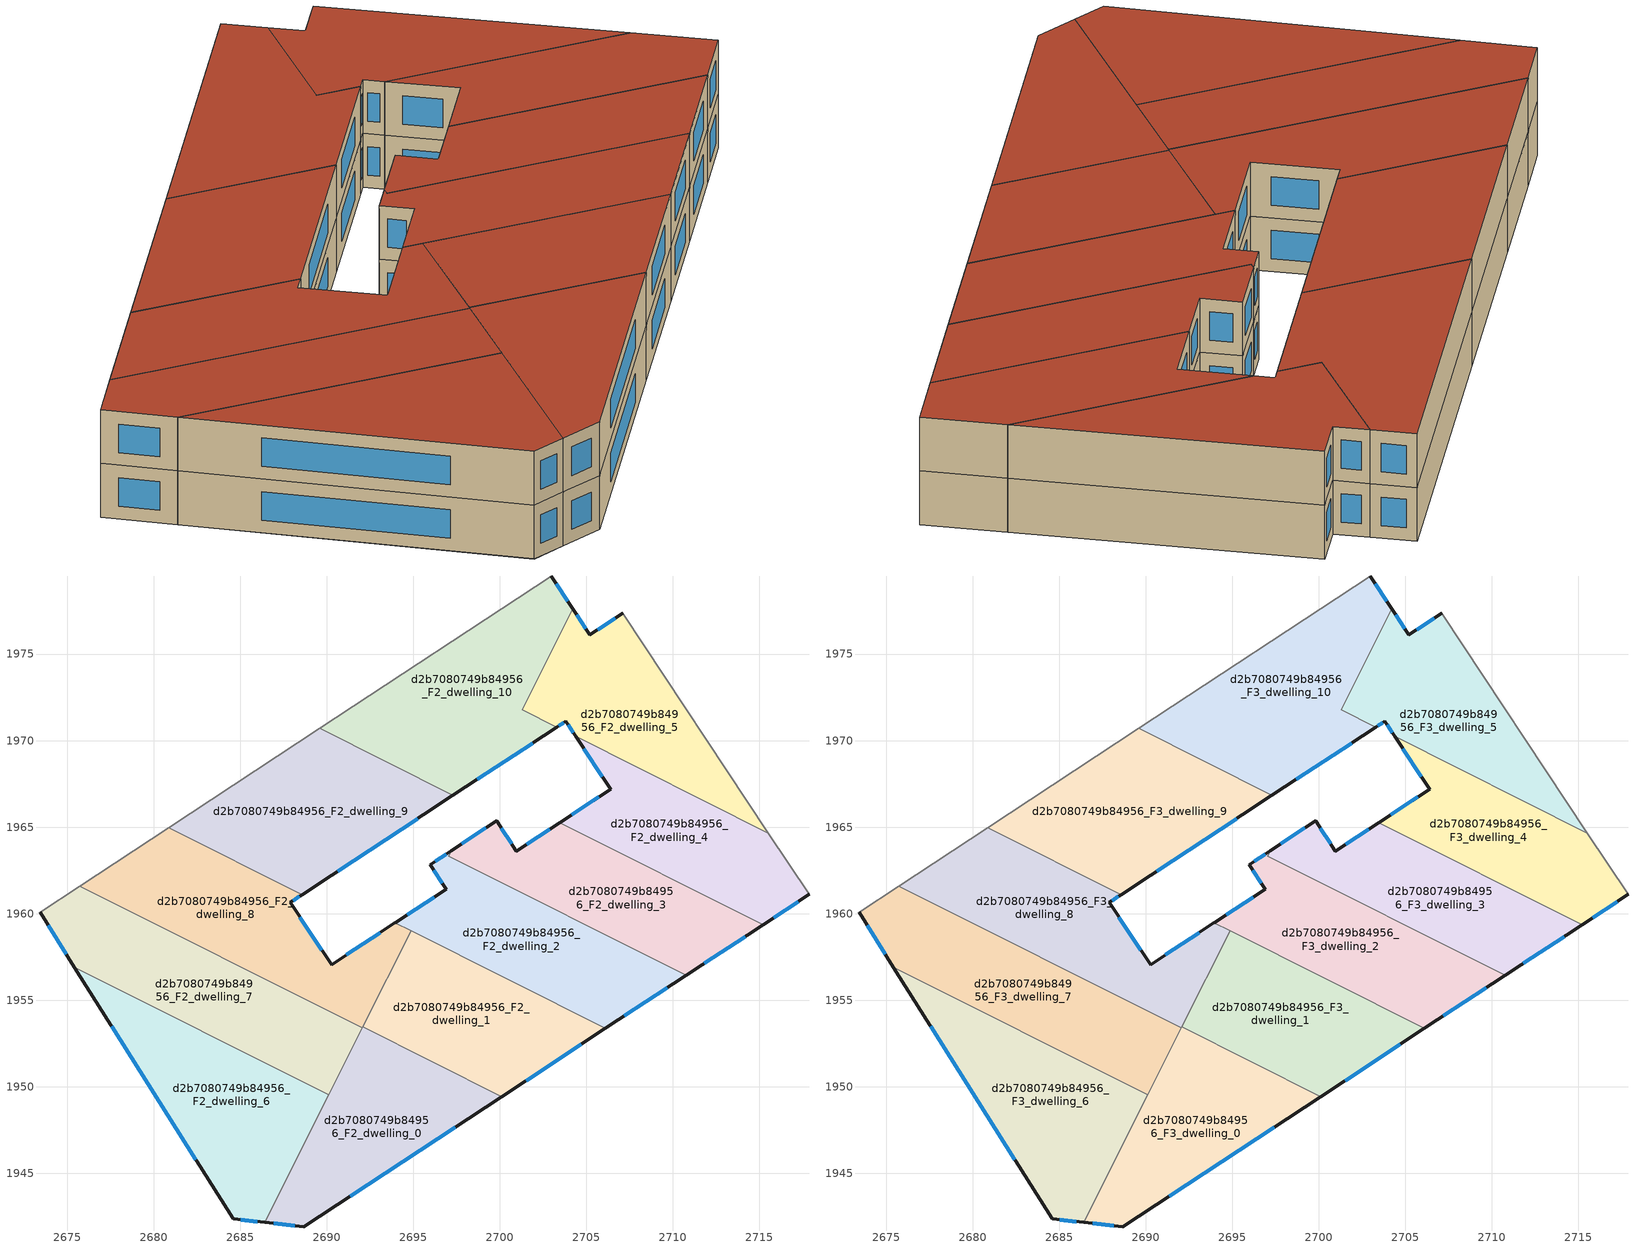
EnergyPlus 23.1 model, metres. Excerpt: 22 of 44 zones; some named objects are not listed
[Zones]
d2b7080749b84956_F2_dwelling_0
 floor to d2b7080749b84956_F1_dwelling_0 (EU_floor_Construction): 2700.12,1949.42 2688.68,1941.89 2686.41,1942.16 2692.09,1953.46 z6
 wall outside (EU_wall_Construction): 2686.41,1942.16 2688.68,1941.89 2700.12,1949.42 z6:9
 wall to d2b7080749b84956_F2_dwelling_1 (EU_wall_Construction): 2700.12,1949.42 2692.09,1953.46 z6:9
 wall to d2b7080749b84956_F2_dwelling_6 (EU_wall_Construction): 2690.12,1949.53 2686.41,1942.16 z6:9
 wall to d2b7080749b84956_F2_dwelling_7 (EU_wall_Construction): 2692.05,1953.39 2690.12,1949.53 z6:9
 wall to d2b7080749b84956_F2_dwelling_8 (EU_wall_Construction): 2692.09,1953.46 2692.06,1953.4 z6:9
 window (EU_Window_Construction): 2691.37,1943.66 2697.44,1947.65 / 2686.95,1942.09 2688.15,1941.95 z6.7:8.3
d2b7080749b84956_F2_dwelling_1
 floor to d2b7080749b84956_F1_dwelling_1 (EU_floor_Construction): 2706.1,1953.36 2700.12,1949.42 2692.09,1953.46 2694.87,1959 z6
 wall outside (EU_wall_Construction): 2700.12,1949.42 2706.1,1953.36 z6:9
 wall to d2b7080749b84956_F2_dwelling_8 (EU_wall_Construction): 2694.87,1959 2692.09,1953.46 z6:9
 wall to d2b7080749b84956_F2_dwelling_2 (EU_wall_Construction): 2706.1,1953.36 2694.87,1959 z6:9
 window (EU_Window_Construction): 2701.53,1950.35 2704.7,1952.44 z6.7:8.3
d2b7080749b84956_F2_dwelling_10
 floor to d2b7080749b84956_F1_dwelling_10 (EU_floor_Construction): 2702.97,1979.51 2704.21,1977.62 2701.29,1971.79 2703.3,1970.78 2697.29,1966.83 2689.58,1970.7 z6
 wall outside (EU_wall_Construction): 2704.21,1977.62 2702.97,1979.51 / 2697.29,1966.83 2703.3,1970.78 z6:9
 wall adiabatic (EU_wall_Construction): 2702.97,1979.51 2689.58,1970.7 z6:9
 wall to d2b7080749b84956_F2_dwelling_5 (EU_wall_Construction): 2703.3,1970.78 2701.29,1971.79 2704.21,1977.62 z6:9
 wall to d2b7080749b84956_F2_dwelling_9 (EU_wall_Construction): 2689.58,1970.7 2697.29,1966.83 z6:9
 window (EU_Window_Construction): 2703.92,1978.07 2703.26,1979.07 / 2698.7,1967.76 2701.89,1969.86 z6.7:8.3
d2b7080749b84956_F2_dwelling_2
 floor to d2b7080749b84956_F1_dwelling_2 (EU_floor_Construction): 2710.77,1956.43 2706.1,1953.36 2693.95,1959.47 2696.9,1961.41 2695.97,1962.83 2697.19,1963.63 2697.04,1963.32 z6
 wall outside (EU_wall_Construction): 2706.1,1953.36 2710.77,1956.43 / 2697.19,1963.63 2695.97,1962.83 2696.9,1961.41 2693.95,1959.47 z6:9
 wall to d2b7080749b84956_F2_dwelling_8 (EU_wall_Construction): 2693.94,1959.47 2694.87,1959 z6:9
 wall to d2b7080749b84956_F2_dwelling_3 (EU_wall_Construction): 2710.77,1956.43 2697.04,1963.32 2697.19,1963.63 z6:9
 window (EU_Window_Construction): 2707.2,1954.08 2709.67,1955.71 / 2696.21,1960.96 2694.64,1959.93 / 2696.19,1962.5 2696.68,1961.75 / 2696.91,1963.44 2696.26,1963.02 z6.7:8.3
d2b7080749b84956_F2_dwelling_3
 floor to d2b7080749b84956_F1_dwelling_3 (EU_floor_Construction): 2715.22,1959.37 2710.77,1956.43 2697.04,1963.32 2697.19,1963.63 2699.81,1965.36 2700.96,1963.62 2703.47,1965.27 z6
 wall outside (EU_wall_Construction): 2703.47,1965.27 2700.96,1963.62 2699.82,1965.36 2697.19,1963.63 / 2710.77,1956.43 2715.22,1959.37 z6:9
 wall to d2b7080749b84956_F2_dwelling_4 (EU_wall_Construction): 2715.22,1959.37 2703.47,1965.27 z6:9
 window (EU_Window_Construction): 2699.2,1964.95 2697.81,1964.04 / 2700.69,1964.02 2700.08,1964.95 / 2702.88,1964.88 2701.55,1964 / 2711.81,1957.12 2714.18,1958.68 z6.7:8.3
d2b7080749b84956_F2_dwelling_4
 floor to d2b7080749b84956_F1_dwelling_4 (EU_floor_Construction): 2715.53,1964.65 2717.87,1961.11 2715.22,1959.37 2703.47,1965.27 2706.4,1967.2 2704.39,1970.24 z6
 wall outside (EU_wall_Construction): 2704.39,1970.24 2706.4,1967.2 2703.47,1965.27 / 2715.22,1959.37 2717.87,1961.11 z6:9
 wall adiabatic (EU_wall_Construction): 2717.87,1961.11 2715.53,1964.65 z6:9
 wall to d2b7080749b84956_F2_dwelling_5 (EU_wall_Construction): 2715.53,1964.65 2704.39,1970.24 z6:9
 window (EU_Window_Construction): 2704.86,1969.52 2705.93,1967.91 / 2715.85,1959.78 2717.25,1960.7 / 2705.71,1966.74 2704.16,1965.72 z6.7:8.3
d2b7080749b84956_F2_dwelling_5
 floor to d2b7080749b84956_F1_dwelling_5 (EU_floor_Construction): 2707.11,1977.36 2715.53,1964.65 2704.39,1970.24 2703.81,1971.12 2703.3,1970.78 2701.29,1971.79 2704.21,1977.62 2705.21,1976.11 z6
 wall outside (EU_wall_Construction): 2707.11,1977.36 2705.21,1976.11 2704.21,1977.62 / 2703.3,1970.78 2703.81,1971.12 2704.39,1970.24 z6:9
 wall adiabatic (EU_wall_Construction): 2715.53,1964.65 2707.11,1977.36 z6:9
 window (EU_Window_Construction): 2704.98,1976.47 2704.45,1977.27 / 2706.66,1977.07 2705.66,1976.4 / 2703.94,1970.91 2704.25,1970.44 / 2703.42,1970.86 2703.69,1971.04 z6.7:8.3
d2b7080749b84956_F2_dwelling_6
 floor to d2b7080749b84956_F1_dwelling_6 (EU_floor_Construction): 2690.12,1949.53 2686.41,1942.16 2684.59,1942.37 2675.42,1956.91 z6
 wall outside (EU_wall_Construction): 2675.42,1956.91 2684.59,1942.37 2686.41,1942.16 z6:9
 wall to d2b7080749b84956_F2_dwelling_7 (EU_wall_Construction): 2690.12,1949.53 2675.42,1956.91 z6:9
 window (EU_Window_Construction): 2685.02,1942.32 2685.99,1942.21 / 2677.57,1953.49 2682.44,1945.78 z6.7:8.3
d2b7080749b84956_F2_dwelling_7
 floor to d2b7080749b84956_F1_dwelling_7 (EU_floor_Construction): 2692.05,1953.39 2690.12,1949.53 2675.42,1956.91 2673.42,1960.07 2675.73,1961.59 z6
 wall outside (EU_wall_Construction): 2673.42,1960.07 2675.42,1956.91 z6:9
 wall adiabatic (EU_wall_Construction): 2675.73,1961.59 2673.42,1960.07 z6:9
 wall to d2b7080749b84956_F2_dwelling_8 (EU_wall_Construction): 2692.05,1953.4 2675.73,1961.59 z6:9
 window (EU_Window_Construction): 2673.89,1959.33 2674.95,1957.65 z6.7:8.3
d2b7080749b84956_F2_dwelling_8
 floor to d2b7080749b84956_F1_dwelling_8 (EU_floor_Construction): 2693.94,1959.47 2694.87,1959 2692.09,1953.46 2692.05,1953.39 2675.73,1961.59 2680.86,1964.96 2688.57,1961.1 2687.89,1960.65 2690.27,1957.05 z6
 wall outside (EU_wall_Construction): 2693.94,1959.47 2690.27,1957.05 2687.89,1960.65 2688.57,1961.1 z6:9
 wall adiabatic (EU_wall_Construction): 2680.86,1964.96 2675.73,1961.59 z6:9
 wall to d2b7080749b84956_F2_dwelling_9 (EU_wall_Construction): 2688.57,1961.1 2680.86,1964.96 z6:9
 window (EU_Window_Construction): 2688.05,1960.75 2688.41,1960.99 / 2689.71,1957.9 2688.45,1959.8 / 2693.08,1958.9 2691.14,1957.62 z6.7:8.3
d2b7080749b84956_F2_dwelling_9
 floor to d2b7080749b84956_F1_dwelling_9 (EU_floor_Construction): 2697.29,1966.83 2688.57,1961.1 2680.86,1964.96 2689.58,1970.7 z6
 wall outside (EU_wall_Construction): 2688.57,1961.1 2697.29,1966.83 z6:9
 wall adiabatic (EU_wall_Construction): 2689.58,1970.7 2680.86,1964.96 z6:9
 window (EU_Window_Construction): 2690.62,1962.44 2695.24,1965.49 z6.7:8.3
d2b7080749b84956_F3_dwelling_0
 floor to d2b7080749b84956_F2_dwelling_0 (EU_floor_Construction): 2700.12,1949.42 2688.68,1941.89 2686.41,1942.16 2692.09,1953.46 z9
 wall outside (EU_wall_Construction): 2686.41,1942.16 2688.68,1941.89 2700.12,1949.42 z9:12
 wall to d2b7080749b84956_F3_dwelling_1 (EU_wall_Construction): 2700.12,1949.42 2692.09,1953.46 z9:12
 wall to d2b7080749b84956_F3_dwelling_6 (EU_wall_Construction): 2690.12,1949.53 2686.41,1942.16 z9:12
 wall to d2b7080749b84956_F3_dwelling_7 (EU_wall_Construction): 2692.05,1953.39 2690.12,1949.53 z9:12
 wall to d2b7080749b84956_F3_dwelling_8 (EU_wall_Construction): 2692.09,1953.46 2692.06,1953.4 z9:12
 window (EU_Window_Construction): 2691.37,1943.66 2697.44,1947.65 / 2686.95,1942.09 2688.15,1941.95 z9.7:11.3
 roof outside (EU_roof_Construction): 2700.12,1949.42 2692.09,1953.46 2686.41,1942.16 2688.68,1941.89 z12
d2b7080749b84956_F3_dwelling_1
 floor to d2b7080749b84956_F2_dwelling_1 (EU_floor_Construction): 2706.1,1953.36 2700.12,1949.42 2692.09,1953.46 2694.87,1959 z9
 wall outside (EU_wall_Construction): 2700.12,1949.42 2706.1,1953.36 z9:12
 wall to d2b7080749b84956_F3_dwelling_8 (EU_wall_Construction): 2694.87,1959 2692.09,1953.46 z9:12
 wall to d2b7080749b84956_F3_dwelling_2 (EU_wall_Construction): 2706.1,1953.36 2694.87,1959 z9:12
 window (EU_Window_Construction): 2701.53,1950.35 2704.7,1952.44 z9.7:11.3
 roof outside (EU_roof_Construction): 2706.1,1953.36 2694.87,1959 2692.09,1953.46 2700.12,1949.42 z12
d2b7080749b84956_F3_dwelling_10
 floor to d2b7080749b84956_F2_dwelling_10 (EU_floor_Construction): 2702.97,1979.51 2704.21,1977.62 2701.29,1971.79 2703.3,1970.78 2697.29,1966.83 2689.58,1970.7 z9
 wall outside (EU_wall_Construction): 2704.21,1977.62 2702.97,1979.51 / 2697.29,1966.83 2703.3,1970.78 z9:12
 wall adiabatic (EU_wall_Construction): 2702.97,1979.51 2689.58,1970.7 z9:12
 wall to d2b7080749b84956_F3_dwelling_5 (EU_wall_Construction): 2703.3,1970.78 2701.29,1971.79 2704.21,1977.62 z9:12
 wall to d2b7080749b84956_F3_dwelling_9 (EU_wall_Construction): 2689.58,1970.7 2697.29,1966.83 z9:12
 window (EU_Window_Construction): 2703.92,1978.07 2703.26,1979.07 / 2698.7,1967.76 2701.89,1969.86 z9.7:11.3
 roof outside (EU_roof_Construction): 2703.3,1970.78 2701.29,1971.79 2704.21,1977.62 2702.97,1979.51 2689.58,1970.7 2697.29,1966.83 z12
d2b7080749b84956_F3_dwelling_2
 floor to d2b7080749b84956_F2_dwelling_2 (EU_floor_Construction): 2710.77,1956.43 2706.1,1953.36 2693.95,1959.47 2696.9,1961.41 2695.97,1962.83 2697.19,1963.63 2697.04,1963.32 z9
 wall outside (EU_wall_Construction): 2706.1,1953.36 2710.77,1956.43 / 2697.19,1963.63 2695.97,1962.83 2696.9,1961.41 2693.95,1959.47 z9:12
 wall to d2b7080749b84956_F3_dwelling_8 (EU_wall_Construction): 2693.94,1959.47 2694.87,1959 z9:12
 wall to d2b7080749b84956_F3_dwelling_3 (EU_wall_Construction): 2710.77,1956.43 2697.04,1963.32 2697.19,1963.63 z9:12
 window (EU_Window_Construction): 2707.2,1954.08 2709.67,1955.71 / 2696.21,1960.96 2694.64,1959.93 / 2696.19,1962.5 2696.68,1961.75 / 2696.91,1963.44 2696.26,1963.02 z9.7:11.3
 roof outside (EU_roof_Construction): 2710.77,1956.43 2697.04,1963.32 2697.19,1963.63 2695.97,1962.83 2696.9,1961.41 2693.95,1959.47 2706.1,1953.36 z12
d2b7080749b84956_F3_dwelling_3
 floor to d2b7080749b84956_F2_dwelling_3 (EU_floor_Construction): 2715.22,1959.37 2710.77,1956.43 2697.04,1963.32 2697.19,1963.63 2699.81,1965.36 2700.96,1963.62 2703.47,1965.27 z9
 wall outside (EU_wall_Construction): 2703.47,1965.27 2700.96,1963.62 2699.82,1965.36 2697.19,1963.63 / 2710.77,1956.43 2715.22,1959.37 z9:12
 wall to d2b7080749b84956_F3_dwelling_4 (EU_wall_Construction): 2715.22,1959.37 2703.47,1965.27 z9:12
 window (EU_Window_Construction): 2699.2,1964.95 2697.81,1964.04 / 2700.69,1964.02 2700.08,1964.95 / 2702.88,1964.88 2701.55,1964 / 2711.81,1957.12 2714.18,1958.68 z9.7:11.3
 roof outside (EU_roof_Construction): 2715.22,1959.37 2703.47,1965.27 2700.96,1963.62 2699.82,1965.36 2697.19,1963.63 2697.04,1963.32 2710.77,1956.43 z12
d2b7080749b84956_F3_dwelling_4
 floor to d2b7080749b84956_F2_dwelling_4 (EU_floor_Construction): 2715.53,1964.65 2717.87,1961.11 2715.22,1959.37 2703.47,1965.27 2706.4,1967.2 2704.39,1970.24 z9
 wall outside (EU_wall_Construction): 2704.39,1970.24 2706.4,1967.2 2703.47,1965.27 / 2715.22,1959.37 2717.87,1961.11 z9:12
 wall adiabatic (EU_wall_Construction): 2717.87,1961.11 2715.53,1964.65 z9:12
 wall to d2b7080749b84956_F3_dwelling_5 (EU_wall_Construction): 2715.53,1964.65 2704.39,1970.24 z9:12
 window (EU_Window_Construction): 2704.86,1969.52 2705.93,1967.91 / 2715.85,1959.78 2717.25,1960.7 / 2705.71,1966.74 2704.16,1965.72 z9.7:11.3
 roof outside (EU_roof_Construction): 2717.87,1961.11 2715.53,1964.65 2704.39,1970.24 2706.4,1967.2 2703.47,1965.27 2715.22,1959.37 z12
d2b7080749b84956_F3_dwelling_5
 floor to d2b7080749b84956_F2_dwelling_5 (EU_floor_Construction): 2707.11,1977.36 2715.53,1964.65 2704.39,1970.24 2703.81,1971.12 2703.3,1970.78 2701.29,1971.79 2704.21,1977.62 2705.21,1976.11 z9
 wall outside (EU_wall_Construction): 2707.11,1977.36 2705.21,1976.11 2704.21,1977.62 / 2703.3,1970.78 2703.81,1971.12 2704.39,1970.24 z9:12
 wall adiabatic (EU_wall_Construction): 2715.53,1964.65 2707.11,1977.36 z9:12
 window (EU_Window_Construction): 2704.98,1976.47 2704.45,1977.27 / 2706.66,1977.07 2705.66,1976.4 / 2703.94,1970.91 2704.25,1970.44 / 2703.42,1970.86 2703.69,1971.04 z9.7:11.3
 roof outside (EU_roof_Construction): 2715.53,1964.65 2707.11,1977.36 2705.21,1976.11 2704.21,1977.62 2701.29,1971.79 2703.3,1970.78 2703.81,1971.12 2704.39,1970.24 z12
d2b7080749b84956_F3_dwelling_6
 floor to d2b7080749b84956_F2_dwelling_6 (EU_floor_Construction): 2690.12,1949.53 2686.41,1942.16 2684.59,1942.37 2675.42,1956.91 z9
 wall outside (EU_wall_Construction): 2675.42,1956.91 2684.59,1942.37 2686.41,1942.16 z9:12
 wall to d2b7080749b84956_F3_dwelling_7 (EU_wall_Construction): 2690.12,1949.53 2675.42,1956.91 z9:12
 window (EU_Window_Construction): 2685.02,1942.32 2685.99,1942.21 / 2677.57,1953.49 2682.44,1945.78 z9.7:11.3
 roof outside (EU_roof_Construction): 2686.41,1942.16 2690.12,1949.53 2675.42,1956.91 2684.59,1942.37 z12
d2b7080749b84956_F3_dwelling_7
 floor to d2b7080749b84956_F2_dwelling_7 (EU_floor_Construction): 2692.05,1953.39 2690.12,1949.53 2675.42,1956.91 2673.42,1960.07 2675.73,1961.59 z9
 wall outside (EU_wall_Construction): 2673.42,1960.07 2675.42,1956.91 z9:12
 wall adiabatic (EU_wall_Construction): 2675.73,1961.59 2673.42,1960.07 z9:12
 wall to d2b7080749b84956_F3_dwelling_8 (EU_wall_Construction): 2692.05,1953.4 2675.73,1961.59 z9:12
 window (EU_Window_Construction): 2673.89,1959.33 2674.95,1957.65 z9.7:11.3
 roof outside (EU_roof_Construction): 2690.12,1949.53 2692.05,1953.39 2675.73,1961.59 2673.42,1960.07 2675.42,1956.91 z12
d2b7080749b84956_F3_dwelling_8
 floor to d2b7080749b84956_F2_dwelling_8 (EU_floor_Construction): 2693.94,1959.47 2694.87,1959 2692.09,1953.46 2692.05,1953.39 2675.73,1961.59 2680.86,1964.96 2688.57,1961.1 2687.89,1960.65 2690.27,1957.05 z9
 wall outside (EU_wall_Construction): 2693.94,1959.47 2690.27,1957.05 2687.89,1960.65 2688.57,1961.1 z9:12
 wall adiabatic (EU_wall_Construction): 2680.86,1964.96 2675.73,1961.59 z9:12
 wall to d2b7080749b84956_F3_dwelling_9 (EU_wall_Construction): 2688.57,1961.1 2680.86,1964.96 z9:12
 window (EU_Window_Construction): 2688.05,1960.75 2688.41,1960.99 / 2689.71,1957.9 2688.45,1959.8 / 2693.08,1958.9 2691.14,1957.62 z9.7:11.3
 roof outside (EU_roof_Construction): 2692.09,1953.46 2694.87,1959 2693.94,1959.47 2690.27,1957.05 2687.89,1960.65 2688.57,1961.1 2680.86,1964.96 2675.73,1961.59 2692.05,1953.39 z12
d2b7080749b84956_F3_dwelling_9
 floor to d2b7080749b84956_F2_dwelling_9 (EU_floor_Construction): 2697.29,1966.83 2688.57,1961.1 2680.86,1964.96 2689.58,1970.7 z9
 wall outside (EU_wall_Construction): 2688.57,1961.1 2697.29,1966.83 z9:12
 wall adiabatic (EU_wall_Construction): 2689.58,1970.7 2680.86,1964.96 z9:12
 window (EU_Window_Construction): 2690.62,1962.44 2695.24,1965.49 z9.7:11.3
 roof outside (EU_roof_Construction): 2697.29,1966.83 2689.58,1970.7 2680.86,1964.96 2688.57,1961.1 z12
[Building]
EU S2 Campaign: North Axis=0; Terrain=City; Solar Distribution=FullExterior
[Site:Location]
Budapest.Ferenc.Liszt.Intl.AP: Latitude=47.437; Longitude=19.256; Time Zone=1; Elevation=185
[SizingPeriod:WeatherFileDays]
AnnualSizingPeriod: Begin Month=1; Begin Day of Month=1; End Month=12; End Day of Month=31; Day of Week for Start Day=Monday; Use Weather File Daylight Saving Period=No; Use Weather File Rain and Snow Indicators=No
[MATERIAL]
EU_InternalMass_Material: Roughness=MediumRough; Thickness=0.1; Conductivity=1; Density=1800; Specific Heat=900; Thermal Absorptance=0.9; Solar Absorptance=0.7; Visible Absorptance=0.7
[MATERIAL:NOMASS] Roughness=MediumRough; Thermal Absorptance=0.9; Solar Absorptance=0.7; Visible Absorptance=0.7
Name | Thermal Resistance
EU_wall_NoMass | 0.832559
EU_roof_NoMass | 1.39638
EU_floor_NoMass | 0.872794
[WINDOWMATERIAL:SIMPLEGLAZINGSYSTEM]
EU_Window_SimpleGlazing: UFactor=2.79869; Solar Heat Gain Coefficient=0.75; Visible Transmittance=0.75
[CONSTRUCTION]
EU_wall_Construction: EU_wall_NoMass
EU_roof_Construction: EU_roof_NoMass
EU_floor_Construction: EU_floor_NoMass
EU_Window_Construction: EU_Window_SimpleGlazing
EU_InternalMass_Construction: EU_InternalMass_Material
[ZONE] Type=1; Multiplier=1; Ceiling Height=autocalculate; Floor Area=autocalculate; Part of Total Floor Area=Yes
Name | Volume
d2b7080749b84956_F2_dwelling_0; d2b7080749b84956_F3_dwelling_0 | 200.681
d2b7080749b84956_F2_dwelling_1; d2b7080749b84956_F3_dwelling_1 | 200.656
d2b7080749b84956_F2_dwelling_10; d2b7080749b84956_F3_dwelling_10 | 253.608
d2b7080749b84956_F2_dwelling_2; d2b7080749b84956_F3_dwelling_2 | 205.228
d2b7080749b84956_F2_dwelling_3; d2b7080749b84956_F3_dwelling_3 | 200.669
d2b7080749b84956_F2_dwelling_4; d2b7080749b84956_F3_dwelling_4 | 187.545
d2b7080749b84956_F2_dwelling_5; d2b7080749b84956_F3_dwelling_5 | 200.667
d2b7080749b84956_F2_dwelling_6; d2b7080749b84956_F3_dwelling_6 | 240.448
d2b7080749b84956_F2_dwelling_7; d2b7080749b84956_F3_dwelling_7 | 240.454
d2b7080749b84956_F2_dwelling_8; d2b7080749b84956_F3_dwelling_8 | 244.215
d2b7080749b84956_F2_dwelling_9; d2b7080749b84956_F3_dwelling_9 | 233.888
[INTERNALMASS] Construction=EU_InternalMass_Construction
Name | Zone or ZoneList | Surface Area
d2b7080749b84956_F2_dwelling_0_EU_InternalMass | d2b7080749b84956_F2_dwelling_0 | 66.8938
d2b7080749b84956_F2_dwelling_1_EU_InternalMass | d2b7080749b84956_F2_dwelling_1 | 66.8853
d2b7080749b84956_F2_dwelling_2_EU_InternalMass | d2b7080749b84956_F2_dwelling_2 | 68.4385
d2b7080749b84956_F2_dwelling_3_EU_InternalMass | d2b7080749b84956_F2_dwelling_3 | 66.8899
d2b7080749b84956_F2_dwelling_4_EU_InternalMass | d2b7080749b84956_F2_dwelling_4 | 62.515
d2b7080749b84956_F2_dwelling_5_EU_InternalMass | d2b7080749b84956_F2_dwelling_5 | 66.8891
d2b7080749b84956_F2_dwelling_6_EU_InternalMass | d2b7080749b84956_F2_dwelling_6 | 80.1492
d2b7080749b84956_F2_dwelling_7_EU_InternalMass | d2b7080749b84956_F2_dwelling_7 | 80.1512
d2b7080749b84956_F2_dwelling_8_EU_InternalMass | d2b7080749b84956_F2_dwelling_8 | 81.4054
d2b7080749b84956_F2_dwelling_9_EU_InternalMass | d2b7080749b84956_F2_dwelling_9 | 77.9627
d2b7080749b84956_F2_dwelling_10_EU_InternalMass | d2b7080749b84956_F2_dwelling_10 | 84.5358
d2b7080749b84956_F3_dwelling_0_EU_InternalMass | d2b7080749b84956_F3_dwelling_0 | 66.8938
d2b7080749b84956_F3_dwelling_1_EU_InternalMass | d2b7080749b84956_F3_dwelling_1 | 66.8853
d2b7080749b84956_F3_dwelling_2_EU_InternalMass | d2b7080749b84956_F3_dwelling_2 | 68.4385
d2b7080749b84956_F3_dwelling_3_EU_InternalMass | d2b7080749b84956_F3_dwelling_3 | 66.8899
d2b7080749b84956_F3_dwelling_4_EU_InternalMass | d2b7080749b84956_F3_dwelling_4 | 62.515
d2b7080749b84956_F3_dwelling_5_EU_InternalMass | d2b7080749b84956_F3_dwelling_5 | 66.8891
d2b7080749b84956_F3_dwelling_6_EU_InternalMass | d2b7080749b84956_F3_dwelling_6 | 80.1492
d2b7080749b84956_F3_dwelling_7_EU_InternalMass | d2b7080749b84956_F3_dwelling_7 | 80.1512
d2b7080749b84956_F3_dwelling_8_EU_InternalMass | d2b7080749b84956_F3_dwelling_8 | 81.4054
d2b7080749b84956_F3_dwelling_9_EU_InternalMass | d2b7080749b84956_F3_dwelling_9 | 77.9627
d2b7080749b84956_F3_dwelling_10_EU_InternalMass | d2b7080749b84956_F3_dwelling_10 | 84.5358
[OTHEREQUIPMENT] Fuel Type=Electricity; Design Level Calculation Method=Watts/Area; Power per Zone Floor Area=1; Fraction Latent=0; Fraction Radiant=0; Fraction Lost=0; Carbon Dioxide Generation Rate=0; EndUse Subcategory=EU_Step8_InternalGains
Name | Zone or ZoneList or Space or SpaceList | Schedule
EU_Step8_InternalGain_d2b7080749b84956_F2_dwelling_0_f000 | d2b7080749b84956_F2_dwelling_0 | EU_Step8_GainSchedule_d2b7080749b84956_F2_dwelling_0_f000
EU_Step8_InternalGain_d2b7080749b84956_F2_dwelling_1_f000 | d2b7080749b84956_F2_dwelling_1 | EU_Step8_GainSchedule_d2b7080749b84956_F2_dwelling_1_f000
EU_Step8_InternalGain_d2b7080749b84956_F2_dwelling_2_f000 | d2b7080749b84956_F2_dwelling_2 | EU_Step8_GainSchedule_d2b7080749b84956_F2_dwelling_2_f000
EU_Step8_InternalGain_d2b7080749b84956_F2_dwelling_3_f000 | d2b7080749b84956_F2_dwelling_3 | EU_Step8_GainSchedule_d2b7080749b84956_F2_dwelling_3_f000
EU_Step8_InternalGain_d2b7080749b84956_F2_dwelling_4_f000 | d2b7080749b84956_F2_dwelling_4 | EU_Step8_GainSchedule_d2b7080749b84956_F2_dwelling_4_f000
EU_Step8_InternalGain_d2b7080749b84956_F2_dwelling_5_f000 | d2b7080749b84956_F2_dwelling_5 | EU_Step8_GainSchedule_d2b7080749b84956_F2_dwelling_5_f000
EU_Step8_InternalGain_d2b7080749b84956_F2_dwelling_6_f000 | d2b7080749b84956_F2_dwelling_6 | EU_Step8_GainSchedule_d2b7080749b84956_F2_dwelling_6_f000
EU_Step8_InternalGain_d2b7080749b84956_F2_dwelling_7_f000 | d2b7080749b84956_F2_dwelling_7 | EU_Step8_GainSchedule_d2b7080749b84956_F2_dwelling_7_f000
EU_Step8_InternalGain_d2b7080749b84956_F2_dwelling_8_f000 | d2b7080749b84956_F2_dwelling_8 | EU_Step8_GainSchedule_d2b7080749b84956_F2_dwelling_8_f000
EU_Step8_InternalGain_d2b7080749b84956_F2_dwelling_9_f000 | d2b7080749b84956_F2_dwelling_9 | EU_Step8_GainSchedule_d2b7080749b84956_F2_dwelling_9_f000
EU_Step8_InternalGain_d2b7080749b84956_F2_dwelling_10_f000 | d2b7080749b84956_F2_dwelling_10 | EU_Step8_GainSchedule_d2b7080749b84956_F2_dwelling_10_f000
EU_Step8_InternalGain_d2b7080749b84956_F3_dwelling_0_f000 | d2b7080749b84956_F3_dwelling_0 | EU_Step8_GainSchedule_d2b7080749b84956_F3_dwelling_0_f000
EU_Step8_InternalGain_d2b7080749b84956_F3_dwelling_1_f000 | d2b7080749b84956_F3_dwelling_1 | EU_Step8_GainSchedule_d2b7080749b84956_F3_dwelling_1_f000
EU_Step8_InternalGain_d2b7080749b84956_F3_dwelling_2_f000 | d2b7080749b84956_F3_dwelling_2 | EU_Step8_GainSchedule_d2b7080749b84956_F3_dwelling_2_f000
EU_Step8_InternalGain_d2b7080749b84956_F3_dwelling_3_f000 | d2b7080749b84956_F3_dwelling_3 | EU_Step8_GainSchedule_d2b7080749b84956_F3_dwelling_3_f000
EU_Step8_InternalGain_d2b7080749b84956_F3_dwelling_4_f000 | d2b7080749b84956_F3_dwelling_4 | EU_Step8_GainSchedule_d2b7080749b84956_F3_dwelling_4_f000
EU_Step8_InternalGain_d2b7080749b84956_F3_dwelling_5_f000 | d2b7080749b84956_F3_dwelling_5 | EU_Step8_GainSchedule_d2b7080749b84956_F3_dwelling_5_f000
EU_Step8_InternalGain_d2b7080749b84956_F3_dwelling_6_f000 | d2b7080749b84956_F3_dwelling_6 | EU_Step8_GainSchedule_d2b7080749b84956_F3_dwelling_6_f000
EU_Step8_InternalGain_d2b7080749b84956_F3_dwelling_7_f000 | d2b7080749b84956_F3_dwelling_7 | EU_Step8_GainSchedule_d2b7080749b84956_F3_dwelling_7_f000
EU_Step8_InternalGain_d2b7080749b84956_F3_dwelling_8_f000 | d2b7080749b84956_F3_dwelling_8 | EU_Step8_GainSchedule_d2b7080749b84956_F3_dwelling_8_f000
EU_Step8_InternalGain_d2b7080749b84956_F3_dwelling_9_f000 | d2b7080749b84956_F3_dwelling_9 | EU_Step8_GainSchedule_d2b7080749b84956_F3_dwelling_9_f000
EU_Step8_InternalGain_d2b7080749b84956_F3_dwelling_10_f000 | d2b7080749b84956_F3_dwelling_10 | EU_Step8_GainSchedule_d2b7080749b84956_F3_dwelling_10_f000
[ZONEVENTILATION:DESIGNFLOWRATE] Schedule=EU_AlwaysOn; Design Flow Rate Calculation Method=AirChanges/Hour; Air Changes per Hour=0.475469; Ventilation Type=Natural; Fan Pressure Rise=0; Fan Total Efficiency=1; Constant Term Coefficient=1; Temperature Term Coefficient=0; Velocity Term Coefficient=0; Velocity Squared Term Coefficient=0; Minimum Indoor Temperature=-100; Maximum Indoor Temperature=100; Delta Temperature=-100; Minimum Outdoor Temperature=-100; Maximum Outdoor Temperature=100; Maximum Wind Speed=40
Name | Zone or ZoneList or Space or SpaceList
EU_ConstantAir_d2b7080749b84956_F2_dwelling_0 | d2b7080749b84956_F2_dwelling_0
EU_ConstantAir_d2b7080749b84956_F2_dwelling_1 | d2b7080749b84956_F2_dwelling_1
EU_ConstantAir_d2b7080749b84956_F2_dwelling_2 | d2b7080749b84956_F2_dwelling_2
EU_ConstantAir_d2b7080749b84956_F2_dwelling_3 | d2b7080749b84956_F2_dwelling_3
EU_ConstantAir_d2b7080749b84956_F2_dwelling_4 | d2b7080749b84956_F2_dwelling_4
EU_ConstantAir_d2b7080749b84956_F2_dwelling_5 | d2b7080749b84956_F2_dwelling_5
EU_ConstantAir_d2b7080749b84956_F2_dwelling_6 | d2b7080749b84956_F2_dwelling_6
EU_ConstantAir_d2b7080749b84956_F2_dwelling_7 | d2b7080749b84956_F2_dwelling_7
EU_ConstantAir_d2b7080749b84956_F2_dwelling_8 | d2b7080749b84956_F2_dwelling_8
EU_ConstantAir_d2b7080749b84956_F2_dwelling_9 | d2b7080749b84956_F2_dwelling_9
EU_ConstantAir_d2b7080749b84956_F2_dwelling_10 | d2b7080749b84956_F2_dwelling_10
EU_ConstantAir_d2b7080749b84956_F3_dwelling_0 | d2b7080749b84956_F3_dwelling_0
EU_ConstantAir_d2b7080749b84956_F3_dwelling_1 | d2b7080749b84956_F3_dwelling_1
EU_ConstantAir_d2b7080749b84956_F3_dwelling_2 | d2b7080749b84956_F3_dwelling_2
EU_ConstantAir_d2b7080749b84956_F3_dwelling_3 | d2b7080749b84956_F3_dwelling_3
EU_ConstantAir_d2b7080749b84956_F3_dwelling_4 | d2b7080749b84956_F3_dwelling_4
EU_ConstantAir_d2b7080749b84956_F3_dwelling_5 | d2b7080749b84956_F3_dwelling_5
EU_ConstantAir_d2b7080749b84956_F3_dwelling_6 | d2b7080749b84956_F3_dwelling_6
EU_ConstantAir_d2b7080749b84956_F3_dwelling_7 | d2b7080749b84956_F3_dwelling_7
EU_ConstantAir_d2b7080749b84956_F3_dwelling_8 | d2b7080749b84956_F3_dwelling_8
EU_ConstantAir_d2b7080749b84956_F3_dwelling_9 | d2b7080749b84956_F3_dwelling_9
EU_ConstantAir_d2b7080749b84956_F3_dwelling_10 | d2b7080749b84956_F3_dwelling_10
[HVACTEMPLATE:ZONE:IDEALLOADSAIRSYSTEM] System Availability Schedule=EU_AlwaysOn; Maximum Heating Supply Air Temperature=50; Minimum Cooling Supply Air Temperature=13; Maximum Heating Supply Air Humidity Ratio=0.0156; Minimum Cooling Supply Air Humidity Ratio=0.0077; Heating Limit=NoLimit; Cooling Limit=NoLimit; Heating Availability Schedule=EU_AlwaysOn; Cooling Availability Schedule=EU_CoolingOff; Dehumidification Control Type=ConstantSensibleHeatRatio; Cooling Sensible Heat Ratio=0.7; Dehumidification Setpoint=60; Humidification Control Type=None; Humidification Setpoint=30; Outdoor Air Method=None; Outdoor Air Flow Rate per Person=0.00944; Outdoor Air Flow Rate per Zone Floor Area=0; Outdoor Air Flow Rate per Zone=0; Demand Controlled Ventilation Type=None; Outdoor Air Economizer Type=NoEconomizer; Heat Recovery Type=None; Sensible Heat Recovery Effectiveness=0.7; Latent Heat Recovery Effectiveness=0.65
Name | Template Thermostat
d2b7080749b84956_F2_dwelling_0 | EU_HeatOnly_d2b7080749b84956_F2_dwelling_0
d2b7080749b84956_F2_dwelling_1 | EU_HeatOnly_d2b7080749b84956_F2_dwelling_1
d2b7080749b84956_F2_dwelling_2 | EU_HeatOnly_d2b7080749b84956_F2_dwelling_2
d2b7080749b84956_F2_dwelling_3 | EU_HeatOnly_d2b7080749b84956_F2_dwelling_3
d2b7080749b84956_F2_dwelling_4 | EU_HeatOnly_d2b7080749b84956_F2_dwelling_4
d2b7080749b84956_F2_dwelling_5 | EU_HeatOnly_d2b7080749b84956_F2_dwelling_5
d2b7080749b84956_F2_dwelling_6 | EU_HeatOnly_d2b7080749b84956_F2_dwelling_6
d2b7080749b84956_F2_dwelling_7 | EU_HeatOnly_d2b7080749b84956_F2_dwelling_7
d2b7080749b84956_F2_dwelling_8 | EU_HeatOnly_d2b7080749b84956_F2_dwelling_8
d2b7080749b84956_F2_dwelling_9 | EU_HeatOnly_d2b7080749b84956_F2_dwelling_9
d2b7080749b84956_F2_dwelling_10 | EU_HeatOnly_d2b7080749b84956_F2_dwelling_10
d2b7080749b84956_F3_dwelling_0 | EU_HeatOnly_d2b7080749b84956_F3_dwelling_0
d2b7080749b84956_F3_dwelling_1 | EU_HeatOnly_d2b7080749b84956_F3_dwelling_1
d2b7080749b84956_F3_dwelling_2 | EU_HeatOnly_d2b7080749b84956_F3_dwelling_2
d2b7080749b84956_F3_dwelling_3 | EU_HeatOnly_d2b7080749b84956_F3_dwelling_3
d2b7080749b84956_F3_dwelling_4 | EU_HeatOnly_d2b7080749b84956_F3_dwelling_4
d2b7080749b84956_F3_dwelling_5 | EU_HeatOnly_d2b7080749b84956_F3_dwelling_5
d2b7080749b84956_F3_dwelling_6 | EU_HeatOnly_d2b7080749b84956_F3_dwelling_6
d2b7080749b84956_F3_dwelling_7 | EU_HeatOnly_d2b7080749b84956_F3_dwelling_7
d2b7080749b84956_F3_dwelling_8 | EU_HeatOnly_d2b7080749b84956_F3_dwelling_8
d2b7080749b84956_F3_dwelling_9 | EU_HeatOnly_d2b7080749b84956_F3_dwelling_9
d2b7080749b84956_F3_dwelling_10 | EU_HeatOnly_d2b7080749b84956_F3_dwelling_10
[SIZING:ZONE] Zone Cooling Design Supply Air Temperature Input Method=SupplyAirTemperature; Zone Cooling Design Supply Air Temperature=13; Zone Heating Design Supply Air Temperature Input Method=SupplyAirTemperature; Zone Heating Design Supply Air Temperature=50; Zone Cooling Design Supply Air Humidity Ratio=0.008; Zone Heating Design Supply Air Humidity Ratio=0.008; Cooling Design Air Flow Method=DesignDay; Cooling Design Air Flow Rate=0; Cooling Minimum Air Flow per Zone Floor Area=0.000762; Cooling Minimum Air Flow=0; Cooling Minimum Air Flow Fraction=0.2; Heating Design Air Flow Method=DesignDay; Heating Design Air Flow Rate=0; Heating Maximum Air Flow per Zone Floor Area=0.002032; Heating Maximum Air Flow=0.141576; Heating Maximum Air Flow Fraction=0.3; Account for Dedicated Outdoor Air System=No; Dedicated Outdoor Air System Control Strategy=NeutralSupplyAir; Dedicated Outdoor Air Low Setpoint Temperature for Design=autosize; Dedicated Outdoor Air High Setpoint Temperature for Design=autosize; Zone Load Sizing Method=Sensible Load Only No Latent Load; Zone Latent Cooling Design Supply Air Humidity Ratio Input Method=HumidityRatioDifference; Zone Cooling Design Supply Air Humidity Ratio Difference=0.005; Zone Latent Heating Design Supply Air Humidity Ratio Input Method=HumidityRatioDifference; Zone Humidification Design Supply Air Humidity Ratio Difference=0.005
d2b7080749b84956_F2_dwelling_0; d2b7080749b84956_F2_dwelling_1; d2b7080749b84956_F2_dwelling_2; d2b7080749b84956_F2_dwelling_3; d2b7080749b84956_F2_dwelling_4; d2b7080749b84956_F2_dwelling_5; d2b7080749b84956_F2_dwelling_6; d2b7080749b84956_F2_dwelling_7; d2b7080749b84956_F2_dwelling_8; d2b7080749b84956_F2_dwelling_9; d2b7080749b84956_F2_dwelling_10; d2b7080749b84956_F3_dwelling_0; d2b7080749b84956_F3_dwelling_1; d2b7080749b84956_F3_dwelling_2; d2b7080749b84956_F3_dwelling_3; d2b7080749b84956_F3_dwelling_4; d2b7080749b84956_F3_dwelling_5; d2b7080749b84956_F3_dwelling_6; d2b7080749b84956_F3_dwelling_7; d2b7080749b84956_F3_dwelling_8; d2b7080749b84956_F3_dwelling_9; d2b7080749b84956_F3_dwelling_10
[SCHEDULE:CONSTANT]
Name | Hourly Value
EU_AlwaysOn | 1
EU_CoolingOff | 0
[SCHEDULE:FILE] Column Number=1; Rows to Skip at Top=0; Number of Hours of Data=8760; Column Separator=Comma; Interpolate to Timestep=No; Minutes per Item=60; Adjust Schedule for Daylight Savings=Yes
Name | File
EU_Step8_GainSchedule_d2b7080749b84956_F2_dwelling_0_f000 | ../../schedules/d2b7080749b84956/d2b7080749b84956_F2_dwelling_0_f000_gain.csv
EU_Step8_GainSchedule_d2b7080749b84956_F2_dwelling_1_f000 | ../../schedules/d2b7080749b84956/d2b7080749b84956_F2_dwelling_1_f000_gain.csv
EU_Step8_GainSchedule_d2b7080749b84956_F2_dwelling_2_f000 | ../../schedules/d2b7080749b84956/d2b7080749b84956_F2_dwelling_2_f000_gain.csv
EU_Step8_GainSchedule_d2b7080749b84956_F2_dwelling_3_f000 | ../../schedules/d2b7080749b84956/d2b7080749b84956_F2_dwelling_3_f000_gain.csv
EU_Step8_GainSchedule_d2b7080749b84956_F2_dwelling_4_f000 | ../../schedules/d2b7080749b84956/d2b7080749b84956_F2_dwelling_4_f000_gain.csv
EU_Step8_GainSchedule_d2b7080749b84956_F2_dwelling_5_f000 | ../../schedules/d2b7080749b84956/d2b7080749b84956_F2_dwelling_5_f000_gain.csv
EU_Step8_GainSchedule_d2b7080749b84956_F2_dwelling_6_f000 | ../../schedules/d2b7080749b84956/d2b7080749b84956_F2_dwelling_6_f000_gain.csv
EU_Step8_GainSchedule_d2b7080749b84956_F2_dwelling_7_f000 | ../../schedules/d2b7080749b84956/d2b7080749b84956_F2_dwelling_7_f000_gain.csv
EU_Step8_GainSchedule_d2b7080749b84956_F2_dwelling_8_f000 | ../../schedules/d2b7080749b84956/d2b7080749b84956_F2_dwelling_8_f000_gain.csv
EU_Step8_GainSchedule_d2b7080749b84956_F2_dwelling_9_f000 | ../../schedules/d2b7080749b84956/d2b7080749b84956_F2_dwelling_9_f000_gain.csv
EU_Step8_GainSchedule_d2b7080749b84956_F2_dwelling_10_f000 | ../../schedules/d2b7080749b84956/d2b7080749b84956_F2_dwelling_10_f000_gain.csv
EU_Step8_GainSchedule_d2b7080749b84956_F3_dwelling_0_f000 | ../../schedules/d2b7080749b84956/d2b7080749b84956_F3_dwelling_0_f000_gain.csv
EU_Step8_GainSchedule_d2b7080749b84956_F3_dwelling_1_f000 | ../../schedules/d2b7080749b84956/d2b7080749b84956_F3_dwelling_1_f000_gain.csv
EU_Step8_GainSchedule_d2b7080749b84956_F3_dwelling_2_f000 | ../../schedules/d2b7080749b84956/d2b7080749b84956_F3_dwelling_2_f000_gain.csv
EU_Step8_GainSchedule_d2b7080749b84956_F3_dwelling_3_f000 | ../../schedules/d2b7080749b84956/d2b7080749b84956_F3_dwelling_3_f000_gain.csv
EU_Step8_GainSchedule_d2b7080749b84956_F3_dwelling_4_f000 | ../../schedules/d2b7080749b84956/d2b7080749b84956_F3_dwelling_4_f000_gain.csv
EU_Step8_GainSchedule_d2b7080749b84956_F3_dwelling_5_f000 | ../../schedules/d2b7080749b84956/d2b7080749b84956_F3_dwelling_5_f000_gain.csv
EU_Step8_GainSchedule_d2b7080749b84956_F3_dwelling_6_f000 | ../../schedules/d2b7080749b84956/d2b7080749b84956_F3_dwelling_6_f000_gain.csv
EU_Step8_GainSchedule_d2b7080749b84956_F3_dwelling_7_f000 | ../../schedules/d2b7080749b84956/d2b7080749b84956_F3_dwelling_7_f000_gain.csv
EU_Step8_GainSchedule_d2b7080749b84956_F3_dwelling_8_f000 | ../../schedules/d2b7080749b84956/d2b7080749b84956_F3_dwelling_8_f000_gain.csv
EU_Step8_GainSchedule_d2b7080749b84956_F3_dwelling_9_f000 | ../../schedules/d2b7080749b84956/d2b7080749b84956_F3_dwelling_9_f000_gain.csv
EU_Step8_GainSchedule_d2b7080749b84956_F3_dwelling_10_f000 | ../../schedules/d2b7080749b84956/d2b7080749b84956_F3_dwelling_10_f000_gain.csv
